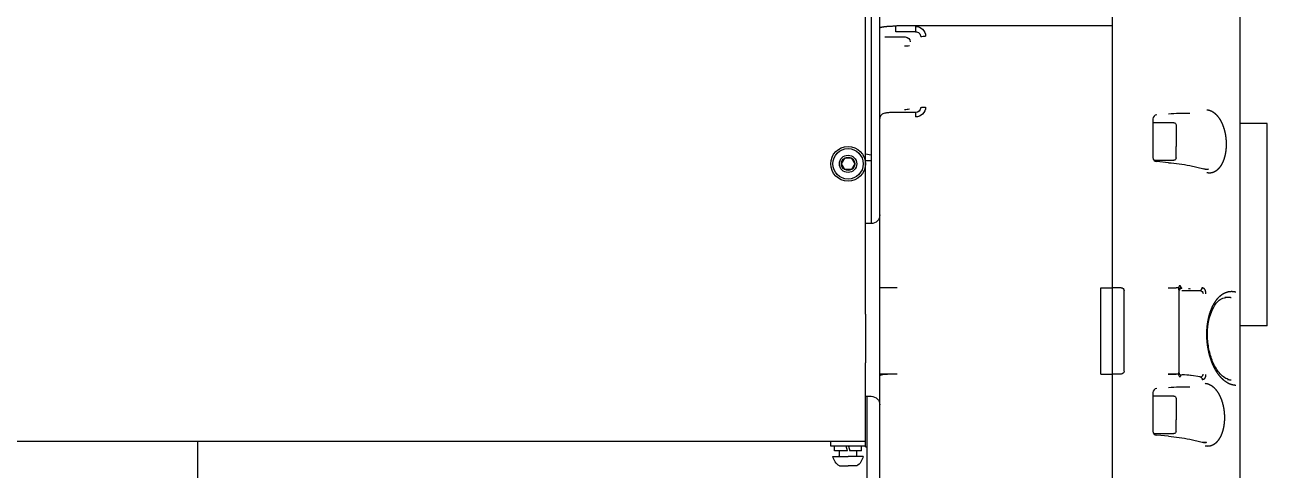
# Model space of a CAD drawing. Extents: x -1899985 to 1774885, y 556286 to 2175695.
# Drawn here: x -1726423 to -1725748, y 577110 to 577352 of the extents above; entities that cross this region are included whole.
import ezdxf

# ---------------------------------------------------------------- set-up
doc = ezdxf.new("R2010")
doc.units = 0
doc.header["$LTSCALE"] = 10
doc.header["$MEASUREMENT"] = 0
for name, color, linetype in [('20剖面图$0$A-LIN-V', 9, 'Continuous'), ('20剖面图$0$EWHS5T6M-3', 7, 'Continuous'), ('A-LIN-V', 9, 'Continuous')]:
    doc.layers.add(name, color=color, linetype=linetype)

# ---------------------------------------------------------------- blocks, each defined once
blk = doc.blocks.new('20剖面图$0$3243243')
at = {"layer": '20剖面图$0$EWHS5T6M-3', "color": 4, "linetype": 'Continuous'}
for p, q in [((1568076.87, 576727.05), (1568076.87, 576986.09)), ((1568211.23, 576570.15), (1568211.23, 576973.28)), ((1568007.73, 576959.04), (1568007.73, 576719.25)), ((1568007.73, 576959.04), (1568007.73, 576719.25)), ((1568203.37, 576725.75), (1568203.37, 576955.9)), ((1568208.09, 576896.28), (1568208.09, 576707.38)), ((1568076.87, 576584.59), (1568076.87, 576727.05)), ((1568193.95, 576727.05), (1568076.87, 576727.05)), ((1568076.87, 576584.59), (1568076.87, 576726.22)), ((1568183.92, 576723.68), (1568194.63, 576723.68)), ((1568203.37, 576723.56), (1568203.37, 576725.75)), ((1568203.37, 576715.56), (1568203.37, 576723.56)), ((1568007.73, 576719.25), (1568007.73, 576580.31)), ((1568007.73, 576719.25), (1568007.73, 576673.92)), ((1568200.7, 576720.9), (1568189.54, 576720.9)), ((1568203.37, 576681.12), (1568203.37, 576715.56)), ((1568208.09, 576707.38), (1568208.09, 576619.43)), ((1568054.87, 576676.32), (1568054.87, 576655.29)), ((1568183.92, 576679.86), (1568193.95, 576679.86)), ((1568203.37, 576676.54), (1568203.37, 576681.12)), ((1568203.37, 576584.45), (1568203.37, 576676.6)), ((1567992.8, 576673.92), (1568007.73, 576673.92)), ((1567992.8, 576563.92), (1567992.8, 576673.92)), ((1567992.8, 576673.92), (1568007.73, 576673.92)), ((1567992.8, 576650.35), (1567992.8, 576673.92)), ((1568042.29, 576669.53), (1568042.3, 576669.52)), ((1568042.3, 576673.03), (1568042.3, 576661.38)), ((1568043.56, 576674.29), (1568054.87, 576674.29)), ((1568042.3, 576655.12), (1568042.3, 576661.38)), ((1568042.3, 576658.63), (1568042.29, 576658.62)), ((1568211.23, 576657.31), (1568208.09, 576656.75)), ((1568218.85, 576655.06), (1568217.03, 576651.92)), ((1568218.85, 576655.06), (1568222.47, 576655.06)), ((1568224.29, 576651.92), (1568222.47, 576655.06)), ((1568034.77, 576650.94), (1568027.24, 576649.14)), ((1568054.35, 576653.86), (1568043.56, 576653.86)), ((1568046.47, 576652.55), (1568052.87, 576653.11)), ((1568208.09, 576653.49), (1568211.23, 576653.49)), ((1568217.03, 576651.92), (1568218.85, 576648.78)), ((1568218.85, 576648.78), (1568222.47, 576648.78)), ((1568222.47, 576648.78), (1568224.29, 576651.92)), ((1568208.09, 576619.43), (1568211.23, 576619.43)), ((1567992.8, 576563.92), (1567992.8, 576587.49)), ((1568007.73, 576580.31), (1568007.73, 576554.76)), ((1568039.16, 576583.08), (1568029.42, 576583.08)), ((1568040.73, 576583.5), (1568040.82, 576584.5)), ((1568040.73, 576583.5), (1568040.73, 576538.44)), ((1568040.82, 576584.5), (1568040.79, 576584.49)), ((1568046.66, 576584.59), (1568042.3, 576584.59)), ((1568070.59, 576539.2), (1568070.59, 576583.02)), ((1568072.16, 576584.59), (1568076.87, 576584.59)), ((1568076.87, 576582.05), (1568076.87, 576584.59)), ((1568076.87, 576582.05), (1568076.87, 576584.59)), ((1568083.16, 576584.59), (1568076.87, 576584.59)), ((1568076.87, 576577), (1568076.87, 576582.05)), ((1568076.87, 576577), (1568076.87, 576582.05)), ((1568083.16, 576537.63), (1568083.16, 576584.59)), ((1568193.95, 576584.59), (1568201.8, 576584.59)), ((1568203.37, 576537.49), (1568203.37, 576584.45)), ((1568076.87, 576541.93), (1568076.87, 576577)), ((1568076.87, 576541.93), (1568076.87, 576577)), ((1568211.23, 576570.15), (1568211.23, 576543.85)), ((1567992.8, 576563.92), (1568007.73, 576563.92)), ((1567992.8, 576563.92), (1568007.73, 576563.92)), ((1568007.73, 576563.92), (1568007.73, 576377.79)), ((1568007.73, 576554.76), (1568007.73, 576532.15)), ((1568076.87, 576537.63), (1568076.87, 576541.93)), ((1568076.87, 576537.63), (1568076.87, 576541.93)), ((1568211.23, 576542.71), (1568211.23, 576543.85)), ((1568211.23, 576501.06), (1568211.23, 576542.71)), ((1568029.01, 576536.13), (1568029.07, 576536.08)), ((1568029.19, 576536.11), (1568034.18, 576536.86)), ((1568040.82, 576537.54), (1568040.73, 576538.44)), ((1568040.79, 576537.53), (1568040.82, 576537.54)), ((1568046.66, 576537.63), (1568042.3, 576537.63)), ((1568072.16, 576537.63), (1568076.87, 576537.63)), ((1568076.87, 576380), (1568076.87, 576537.63)), ((1568076.87, 576378.96), (1568076.87, 576537.63)), ((1568083.16, 576537.63), (1568076.87, 576537.63)), ((1568193.95, 576537.63), (1568201.8, 576537.63)), ((1568203.37, 576536.8), (1568203.37, 576537.49)), ((1568203.37, 576378.76), (1568203.37, 576536.8)), ((1568007.73, 576532.15), (1568007.73, 576377.79)), ((1568054.87, 576527.6), (1568054.87, 576506.57)), ((1568042.29, 576520.95), (1568042.3, 576520.94)), ((1568042.3, 576524.45), (1568042.3, 576512.8)), ((1568043.56, 576525.71), (1568054.87, 576525.71)), ((1568211.23, 576525.57), (1568208.09, 576525.57)), ((1568210.45, 576525.57), (1568210.45, 576439.11)), ((1568042.3, 576506.54), (1568042.3, 576512.8)), ((1568042.3, 576510.05), (1568042.29, 576510.04)), ((1568034.77, 576502.22), (1568028.14, 576500.64)), ((1568054.45, 576505.28), (1568043.56, 576505.28)), ((1568046.47, 576503.84), (1568052.87, 576504.39)), ((1568211.23, 576501.06), (1569125.8, 576501.06)), ((1568211.23, 576498.55), (1568211.23, 576501.06)), ((1568230.09, 576498.55), (1568230.09, 576501.06)), ((1568574.23, 576454), (1568574.23, 576501.06)), ((1568211.23, 576498.18), (1568210.45, 576498.18)), ((1568211.23, 576498.18), (1568211.23, 576498.55)), ((1568211.23, 576498.55), (1568230.09, 576498.55)), ((1568212.41, 576492.89), (1568220.66, 576492.89)), ((1568213.35, 576496.03), (1568213.35, 576498.55)), ((1568213.35, 576496.03), (1568219.67, 576496.03)), ((1568215.95, 576493.28), (1568215.95, 576496.03)), ((1568220.35, 576498.55), (1568219.67, 576496.03)), ((1568228.91, 576492.89), (1568220.66, 576492.89)), ((1568220.97, 576496.03), (1568221.65, 576498.55)), ((1568220.97, 576496.03), (1568227.97, 576496.03)), ((1568225.37, 576493.28), (1568225.37, 576496.03)), ((1568227.97, 576496.03), (1568227.97, 576498.55)), ((1568215.95, 576487.71), (1568220.66, 576487.71)), ((1568225.37, 576487.71), (1568220.66, 576487.71)), ((1568224.29, 576487.71), (1568224.29, 576487.7))]:
    blk.add_line(p, q, dxfattribs=at)
for centre, radius, start, end in [((1568183.87, 576721.19), 5.38, 89.5321, 179.37239), ((1568183.81, 576721), 2.68, 87.63878, 178.68889), ((1568257.4, 576725.13), 73.5, 178.8719, 181.1281), ((1568193.92, 576725.89), 1.16, 56.56392, 88.84892), ((1568194.42, 576726.55), 0.34, 4.93092, 64.48764), ((1568175.66, 576725.95), 19.1, 353.18179, 1.87959), ((1568178.99, 576710), 11.26, 79.09202, 92.54252), ((1568189.61, 576718.21), 2.69, 91.36287, 180.15955), ((1568189.49, 576728.23), 12.44, 259.73108, 271.90347), ((1568179, 576671.61), 11.14, 79.01862, 92.61592), ((1568183.88, 576682.81), 5.39, 180.68001, 270.4155), ((1568183.9, 576682.63), 2.78, 181.57073, 270.36272), ((1568189.39, 576692.48), 11.14, 259.01862, 272.61592), ((1568037.27, 576588.52), 91, 84.20105, 91.57972), ((1568043.56, 576673.03), 1.26, 90, 180), ((1568220.66, 576651.92), 9.43, 0, 180), ((1568043.56, 576655.12), 1.26, 180, 270), ((1568220.66, 576651.92), 8.25, 0, 180), ((1568220.66, 576651.92), 4.71, 0, 180), ((1568220.66, 576651.92), 3.63, 120, 180), ((1568220.66, 576651.92), 3.63, 60, 120), ((1568220.66, 576651.92), 3.63, 0, 60), ((1568026.05, 576653.02), 4.14, 253.46936, 275.53031), ((1568053.5, 576558.05), 94.76, 94.25385, 101.4015), ((1568220.66, 576651.92), 9.43, 180, 0), ((1568220.66, 576651.92), 8.25, 180, 0), ((1568220.66, 576651.92), 4.71, 180, 0), ((1568220.66, 576651.92), 3.63, 180, 240), ((1568220.66, 576651.92), 3.63, 240, 300), ((1568220.66, 576651.92), 3.63, 300, 0), ((1568208.09, 576624.14), 4.71, 180, 270), ((1568029.48, 576581.2), 1.88, 91.77406, 174.57395), ((1568038.31, 576584.51), 2.48, 359.43936, 37.8711), ((1568072.16, 576583.02), 1.57, 90, 180), ((1568038.1, 576537.53), 2.68, 323.6578, 359.87958), ((1568072.16, 576539.2), 1.57, 180, 270), ((1568037.27, 576439.8), 91, 84.20105, 91.57972), ((1568043.56, 576524.45), 1.26, 90, 180), ((1568208.09, 576520.86), 4.71, 90, 180), ((1568043.56, 576506.54), 1.26, 180, 270), ((1568026.96, 576504.49), 4.11, 253.4261, 275.47231), ((1568053.5, 576409.33), 94.76, 94.25385, 101.4015), ((1568220.66, 576494.72), 8.45, 192.48547, 236.08829), ((1568215.55, 576493.28), 0.393, 270, 0), ((1568225.77, 576493.28), 0.393, 180, 270), ((1568220.66, 576494.72), 8.45, 303.91171, 347.51453)]:
    blk.add_arc(centre, radius, start, end, dxfattribs=at)
at = {"layer": '20剖面图$0$EWHS5T6M-3', "color": 4, "linetype": 'Continuous', "extrusion": (0, 0, -1)}
for centre, major_axis, ratio, start_param, end_param in [((1568052.67, 576676.32), (2.2, 0), 0.996195, 4.799655, 6.283185), ((1568052.67, 576655.29), (-2.2, 0), 0.996195, 3.141593, 4.625123), ((1568046.66, 576583.22), (-14.14, 0), 0.087156, 0.523599, 0.664081), ((1568039.16, 576582.7), (1.57, 0), 0.996195, 4.712389, 6.283185), ((1568039.16, 576583.5), (1.57, 0), 0.786918, 4.994332, 6.283185), ((1568042.3, 576584.45), (1.57, 0), 0.087156, 3.482259, 4.712389), ((1568201.8, 576584.45), (1.57, 0), 0.087156, 4.712389, 6.283185), ((1568034.41, 576535.31), (0.23, -1.55), 0.86273, 3.141593, 3.314816), ((1568046.66, 576536.26), (-14.14, 0), 0.087156, 0.523599, 1.011737), ((1568039.16, 576538.44), (1.57, 0), 0.882114, 0, 1.288854), ((1568046.66, 576536.26), (-15.71, 0), 0.087156, 1.187697, 1.570796), ((1568042.3, 576537.49), (-1.57, 0), 0.087156, 0.340666, 1.570796), ((1568193.95, 576536.8), (9.43, 0), 0.087156, 4.712389, 6.283185), ((1568201.8, 576537.49), (-1.57, 0), 0.087156, 1.570796, 3.141593), ((1568052.67, 576527.6), (2.2, 0), 0.996195, 4.799655, 6.283185), ((1568052.67, 576506.57), (-2.2, 0), 0.996195, 3.141593, 4.625123)]:
    blk.add_ellipse(centre, major_axis=major_axis, ratio=ratio, start_param=start_param, end_param=end_param, dxfattribs=at)
at = {"layer": '20剖面图$0$EWHS5T6M-3', "color": 4, "linetype": 'Continuous'}
for points, degree, knots in [([(1568203.37, 576725.75), (1568203.37, 576725.77), (1568203.37, 576725.8), (1568203.35, 576725.84), (1568203.31, 576725.89), (1568203.26, 576725.93), (1568203.19, 576725.97), (1568203.12, 576726.01), (1568203.03, 576726.05), (1568202.94, 576726.09), (1568202.84, 576726.12), (1568202.73, 576726.16), (1568202.61, 576726.19), (1568202.49, 576726.22), (1568202.36, 576726.25), (1568202.23, 576726.28), (1568202.09, 576726.31), (1568201.95, 576726.34), (1568201.81, 576726.36), (1568201.67, 576726.39), (1568201.53, 576726.41), (1568201.39, 576726.43), (1568201.25, 576726.45), (1568201.11, 576726.47), (1568200.97, 576726.49), (1568200.7, 576726.52), (1568200.26, 576726.57), (1568199.64, 576726.63), (1568198.99, 576726.69), (1568198.3, 576726.74), (1568197.58, 576726.77), (1568196.85, 576726.81), (1568196.09, 576726.83), (1568195.33, 576726.85), (1568194.82, 576726.85), (1568194.56, 576726.85)], 3, [0, 0, 0, 0, 0.027471, 0.054365, 0.080681, 0.10642, 0.131582, 0.156167, 0.180175, 0.203606, 0.226459, 0.248735, 0.270434, 0.291556, 0.312101, 0.332068, 0.351458, 0.370272, 0.388508, 0.406167, 0.423249, 0.439754, 0.455681, 0.471032, 0.485806, 0.500003, 0.556902, 0.613462, 0.669684, 0.725569, 0.781119, 0.836335, 0.89122, 0.945774, 1, 1, 1, 1]), ([(1568025.52, 576681.29), (1568024.51, 576681.22), (1568023.51, 576680.81), (1568022.51, 576680.39), (1568021.56, 576679.64), (1568020.62, 576678.9), (1568019.76, 576677.84), (1568018.9, 576676.79), (1568018.17, 576675.48), (1568017.44, 576674.17), (1568016.86, 576672.65), (1568016.28, 576671.14), (1568015.88, 576669.47), (1568015.48, 576667.81), (1568015.28, 576666.07), (1568015.07, 576664.34), (1568015.07, 576662.59), (1568015.07, 576660.85), (1568015.28, 576659.18), (1568015.48, 576657.5), (1568015.88, 576655.96), (1568016.28, 576654.42), (1568016.86, 576653.07), (1568017.43, 576651.73), (1568018.17, 576650.64), (1568018.9, 576649.55), (1568019.76, 576648.76), (1568020.62, 576647.97), (1568021.56, 576647.5), (1568022.51, 576647.04), (1568023.51, 576646.93), (1568024.51, 576646.82), (1568025.52, 576647.06)], 2, [0, 0, 0, 0.0625, 0.0625, 0.125, 0.125, 0.1875, 0.1875, 0.25, 0.25, 0.3125, 0.3125, 0.375, 0.375, 0.4375, 0.4375, 0.5, 0.5, 0.5625, 0.5625, 0.625, 0.625, 0.6875, 0.6875, 0.75, 0.75, 0.8125, 0.8125, 0.875, 0.875, 0.9375, 0.9375, 1, 1, 1]), ([(1568183.92, 576679.85), (1568183.91, 576679.89), (1568183.91, 576679.85), (1568183.91, 576679.64), (1568183.91, 576679.46), (1568183.92, 576679.01), (1568183.92, 576678.73), (1568183.92, 576678.11), (1568183.92, 576677.77), (1568183.92, 576677.42)], 3, [0, 0, 0, 0, 0.25, 0.25, 0.5, 0.5, 0.75, 0.75, 1, 1, 1, 1]), ([(1568193.95, 576679.86), (1568194.58, 576679.86), (1568195.96, 576679.85), (1568198.27, 576679.75), (1568200.07, 576679.57), (1568201.07, 576679.39), (1568202.03, 576679.02), (1568202.83, 576678.34), (1568203.29, 576677.47), (1568203.35, 576676.91), (1568203.37, 576676.6)], 3, [0, 0, 0, 0, 0.127876, 0.328514, 0.539358, 0.689471, 0.783591, 0.862762, 0.935729, 1, 1, 1, 1]), ([(1568026.38, 576649.01), (1568026.32, 576649.01), (1568025.96, 576648.98), (1568025.37, 576648.99), (1568024.84, 576649.05), (1568024.61, 576649.1)], 3, [0.02891952, 0.02891952, 0.02891952, 0.02891952, 0.03559223, 0.06538625, 0.08931758, 0.08931758, 0.08931758, 0.08931758]), ([(1568026.5, 576648.94), (1568026.52, 576648.95), (1568026.54, 576648.96), (1568026.77, 576649.07), (1568027, 576649.13), (1568027.24, 576649.14)], 3, [0.727826, 0.727826, 0.727826, 0.727826, 0.75, 0.75, 1, 1, 1, 1]), ([(1568009.84, 576531.51), (1568011.35, 576531.56), (1568012.85, 576532.15), (1568014.36, 576532.73), (1568015.79, 576533.83), (1568017.21, 576534.92), (1568018.51, 576536.48), (1568019.81, 576538.03), (1568020.92, 576539.99), (1568022.02, 576541.94), (1568022.9, 576544.21), (1568023.77, 576546.48), (1568024.38, 576548.97), (1568024.98, 576551.46), (1568025.29, 576554.07), (1568025.6, 576556.68), (1568025.6, 576559.3), (1568025.6, 576561.91), (1568025.29, 576564.43), (1568024.98, 576566.94), (1568024.38, 576569.25), (1568023.77, 576571.56), (1568022.9, 576573.57), (1568022.02, 576575.57), (1568020.92, 576577.2), (1568019.81, 576578.81), (1568018.51, 576579.98), (1568017.22, 576581.15), (1568015.79, 576581.81), (1568014.36, 576582.47), (1568012.85, 576582.6), (1568011.35, 576582.73), (1568009.84, 576582.33)], 2, [0, 0, 0, 0.0625, 0.0625, 0.125, 0.125, 0.1875, 0.1875, 0.25, 0.25, 0.3125, 0.3125, 0.375, 0.375, 0.4375, 0.4375, 0.5, 0.5, 0.5625, 0.5625, 0.625, 0.625, 0.6875, 0.6875, 0.75, 0.75, 0.8125, 0.8125, 0.875, 0.875, 0.9375, 0.9375, 1, 1, 1]), ([(1568028.06, 576584.72), (1568027.7, 576584.66), (1568027.37, 576584.37), (1568027.04, 576584.09), (1568026.78, 576583.61), (1568026.52, 576583.13), (1568026.39, 576582.53), (1568026.25, 576581.94), (1568026.25, 576581.31)], 2, [0, 0, 0, 0.25, 0.25, 0.5, 0.5, 0.75, 0.75, 1, 1, 1]), ([(1568029.42, 576583.08), (1568029.07, 576583.1), (1568028.71, 576583.29), (1568028.21, 576583.89), (1568028.06, 576584.31), (1568028.06, 576584.72)], 3, [0, 0, 0, 0, 0.5, 0.5, 1, 1, 1, 1]), ([(1568039.6, 576584.69), (1568039.58, 576584.66), (1568039.55, 576584.59), (1568039.49, 576584.51), (1568039.43, 576584.44), (1568039.37, 576584.37), (1568039.3, 576584.33), (1568039.23, 576584.29), (1568039.18, 576584.27), (1568039.16, 576584.27)], 3, [0, 0, 0, 0, 0.129131, 0.262792, 0.401034, 0.543884, 0.691341, 0.843389, 1, 1, 1, 1]), ([(1568040.27, 576586.04), (1568040.26, 576586.01), (1568040.26, 576585.95), (1568040.24, 576585.86), (1568040.21, 576585.77), (1568040.18, 576585.67), (1568040.13, 576585.57), (1568040.08, 576585.46), (1568040.02, 576585.36), (1568039.93, 576585.21), (1568039.82, 576585.04), (1568039.7, 576584.85), (1568039.63, 576584.74), (1568039.6, 576584.69)], 3, [0, 0, 0, 0, 0.046213, 0.095895, 0.149811, 0.208554, 0.272571, 0.342192, 0.417658, 0.499136, 0.665682, 0.832684, 1, 1, 1, 1]), ([(1568012.39, 576579.11), (1568012.53, 576579.14), (1568012.79, 576579.19), (1568013.18, 576579.26), (1568013.56, 576579.31), (1568013.93, 576579.34), (1568014.28, 576579.36), (1568014.62, 576579.36), (1568014.95, 576579.36), (1568015.26, 576579.34), (1568015.54, 576579.32), (1568015.72, 576579.3), (1568015.79, 576579.29)], 3, [0, 0, 0, 0, 0.0181215, 0.0356849, 0.0526911, 0.0691411, 0.085036, 0.1003767, 0.1151641, 0.129399, 0.1430824, 0.15322, 0.15322, 0.15322, 0.15322]), ([(1568013.97, 576534.7), (1568015.71, 576535.47), (1568018.13, 576536.84), (1568022.21, 576543.31), (1568024.45, 576550.07), (1568025.46, 576557.69), (1568025.01, 576565.2), (1568023.21, 576571.82), (1568020.67, 576576.14), (1568018.12, 576578.63), (1568016.38, 576579.09), (1568015.24, 576579.34)], 3, [0, 0, 0, 0, 0.182956, 0.293819, 0.396585, 0.497863, 0.598718, 0.698185, 0.807965, 0.892562, 1, 1, 1, 1]), ([(1568014.31, 576534.77), (1568014.2, 576534.75), (1568013.84, 576534.67), (1568013.2, 576534.56), (1568012.67, 576534.53), (1568012.39, 576534.51)], 3, [0.91364602, 0.91364602, 0.91364602, 0.91364602, 0.92836282, 0.9630183, 1, 1, 1, 1]), ([(1568026.43, 576532.63), (1568025.42, 576532.56), (1568024.43, 576532.15), (1568023.44, 576531.74), (1568022.49, 576530.99), (1568021.55, 576530.25), (1568020.69, 576529.2), (1568019.84, 576528.16), (1568019.11, 576526.85), (1568018.38, 576525.54), (1568017.8, 576524.03), (1568017.23, 576522.52), (1568016.83, 576520.87), (1568016.44, 576519.22), (1568016.23, 576517.49), (1568016.03, 576515.76), (1568016.03, 576514.02), (1568016.03, 576512.29), (1568016.23, 576510.62), (1568016.44, 576508.95), (1568016.83, 576507.42), (1568017.23, 576505.88), (1568017.8, 576504.54), (1568018.38, 576503.21), (1568019.11, 576502.12), (1568019.84, 576501.04), (1568020.69, 576500.25), (1568021.55, 576499.46), (1568022.49, 576499), (1568023.43, 576498.54), (1568024.43, 576498.43), (1568025.42, 576498.31), (1568026.43, 576498.55)], 2, [0, 0, 0, 0.0625, 0.0625, 0.125, 0.125, 0.1875, 0.1875, 0.25, 0.25, 0.3125, 0.3125, 0.375, 0.375, 0.4375, 0.4375, 0.5, 0.5, 0.5625, 0.5625, 0.625, 0.625, 0.6875, 0.6875, 0.75, 0.75, 0.8125, 0.8125, 0.875, 0.875, 0.9375, 0.9375, 1, 1, 1]), ([(1568026.25, 576537.48), (1568026.25, 576536.86), (1568026.39, 576536.3), (1568026.52, 576535.75), (1568026.78, 576535.35), (1568027.03, 576534.95), (1568027.37, 576534.76), (1568027.7, 576534.57), (1568028.06, 576534.62)], 2, [0, 0, 0, 0.25, 0.25, 0.5, 0.5, 0.75, 0.75, 1, 1, 1]), ([(1568029.42, 576536.12), (1568029.36, 576536.12), (1568029.25, 576536.11), (1568029.08, 576536.12), (1568028.93, 576536.14), (1568028.79, 576536.17), (1568028.66, 576536.21), (1568028.54, 576536.25), (1568028.44, 576536.29), (1568028.35, 576536.34), (1568028.23, 576536.41), (1568028.08, 576536.52), (1568027.92, 576536.7), (1568027.79, 576536.89), (1568027.7, 576537.1), (1568027.63, 576537.32), (1568027.62, 576537.47), (1568027.61, 576537.55)], 3, [0, 0, 0, 0, 0.075871, 0.146671, 0.212405, 0.273077, 0.328693, 0.379262, 0.424794, 0.465303, 0.500811, 0.597627, 0.687782, 0.772055, 0.851394, 0.926938, 1, 1, 1, 1]), ([(1568029.42, 576536.12), (1568029.1, 576536.14), (1568028.72, 576536), (1568028.19, 576535.41), (1568028.07, 576534.99), (1568028.06, 576534.62)], 3, [0, 0, 0, 0, 0.503981, 0.503981, 1, 1, 1, 1]), ([(1568039.6, 576537.11), (1568039.61, 576537.09), (1568039.65, 576537.04), (1568039.71, 576536.96), (1568039.78, 576536.87), (1568039.86, 576536.77), (1568039.96, 576536.66), (1568040.05, 576536.54), (1568040.14, 576536.4), (1568040.2, 576536.25), (1568040.25, 576536.1), (1568040.26, 576535.99), (1568040.27, 576535.94)], 3, [0, 0, 0, 0, 0.096597, 0.194899, 0.294943, 0.396756, 0.500362, 0.61835, 0.725629, 0.823603, 0.914215, 1, 1, 1, 1]), ([(1568027.29, 576500.51), (1568027.23, 576500.51), (1568026.87, 576500.47), (1568026.28, 576500.49), (1568025.76, 576500.55), (1568025.53, 576500.6)], 3, [0.02892131, 0.02892131, 0.02892131, 0.02892131, 0.03559755, 0.06539483, 0.0893273, 0.0893273, 0.0893273, 0.0893273])]:
    blk.add_open_spline(points, degree=degree, knots=knots, dxfattribs=at)
blk.add_open_spline([(1568028.14, 576500.64), (1568027.9, 576500.63), (1568027.65, 576500.56), (1568027.41, 576500.43)], degree=3, dxfattribs=at)
blk = doc.blocks.new('20剖面图$0$b234swerwr')
at = {"layer": '20剖面图$0$A-LIN-V', "xscale": -1}
blk.add_blockref('20剖面图$0$3243243', (-250, 0), dxfattribs=at)
blk = doc.blocks.new('20剖面图')
at = {"layer": '20剖面图$0$A-LIN-V'}
blk.add_blockref('20剖面图$0$b234swerwr', (-157505, 624.96), dxfattribs=at)

msp = doc.modelspace()

# ---------------------------------------------------------------- block references
at = {"layer": 'A-LIN-V'}
msp.add_blockref('20剖面图', (0, 0), dxfattribs=at)

doc.saveas('drawing.dxf')
